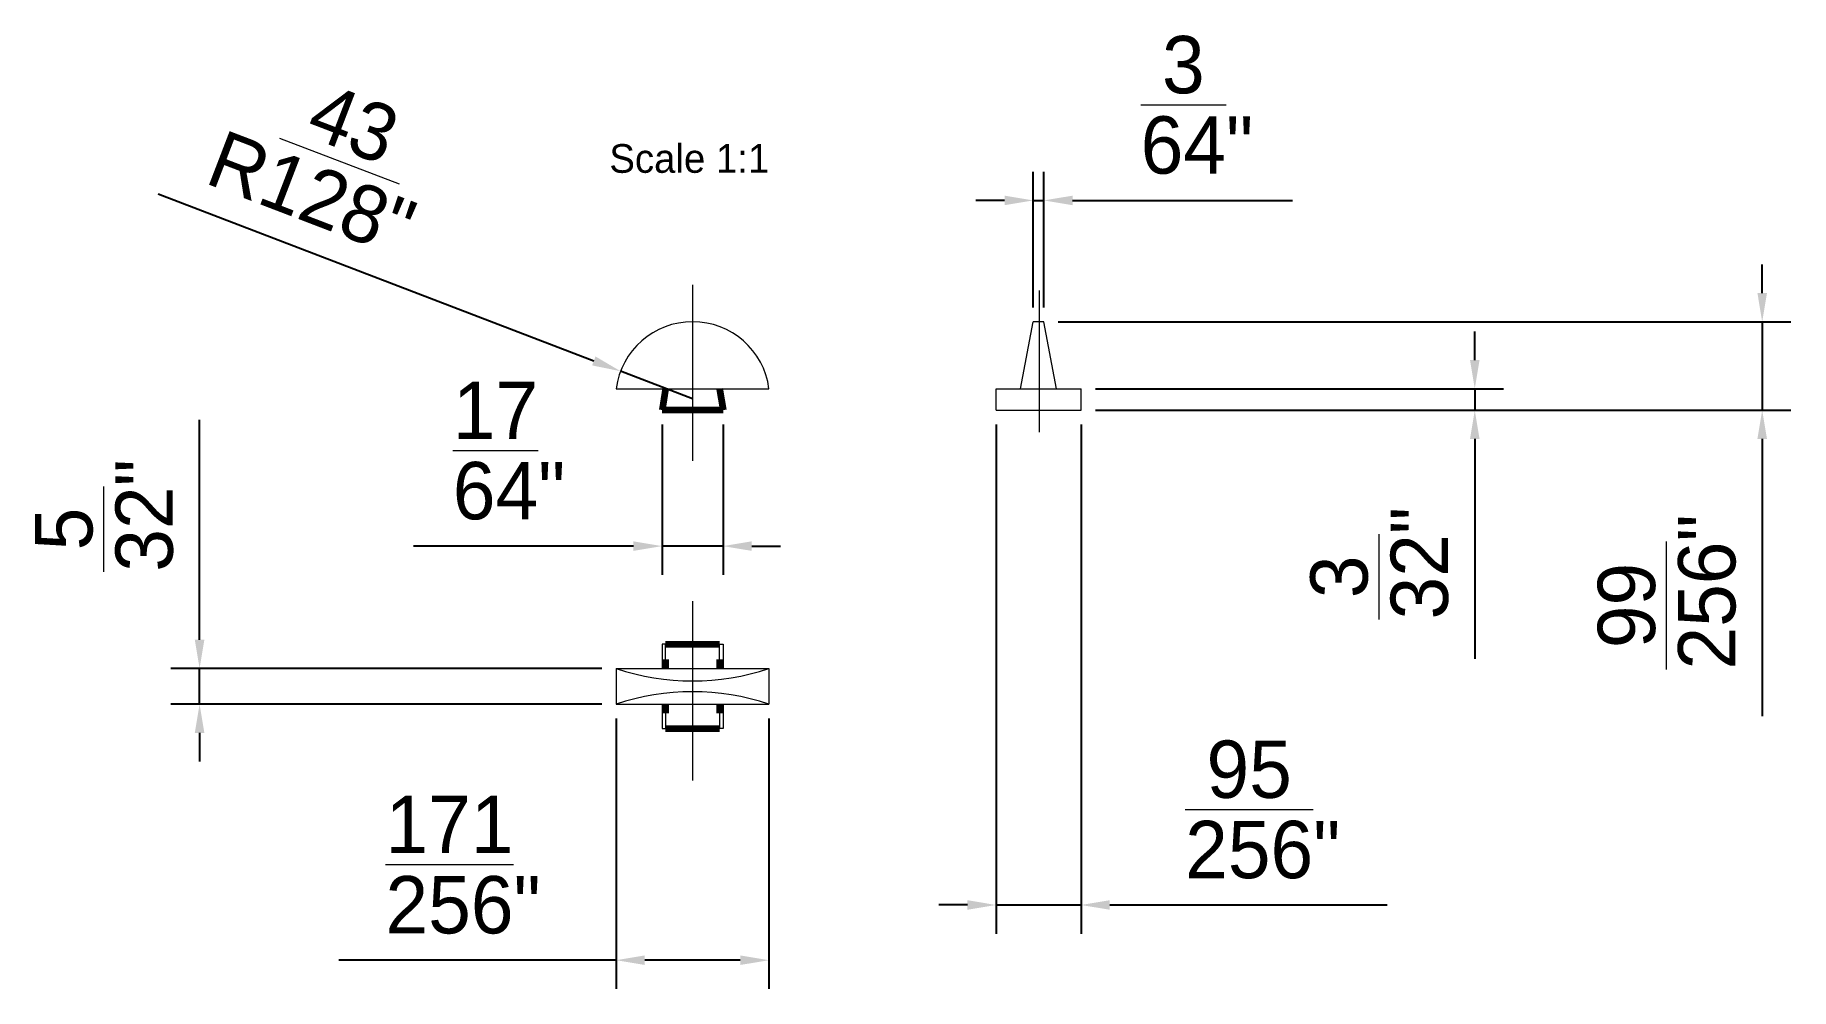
# Model space of a CAD drawing. Header units: millimetres. Extents: x 6.13 to 13.78, y -2.32 to 1.84.
import ezdxf

# ---------------------------------------------------------------- set-up
doc = ezdxf.new("R2010")
doc.units = ezdxf.units.MM
doc.header["$LTSCALE"] = 0.1
doc.linetypes.add('ACAD_ISO10W100', pattern=[18, 12, -3, 0, -3])
doc.dimstyles.new('ISO-25', dxfattribs={"dimtxt": 0.25, "dimasz": 0.125, "dimexe": 0.125, "dimexo": 0.0625, "dimgap": 0.125, "dimtad": 1, "dimdec": 8, "dimlunit": 4, "dimtxsty": 'Standard', "dimcen": 2.5, "dimadec": 0, "dimazin": 0, "dimtfac": 1, "dimtdec": 8, "dimtmove": 0, "dimatfit": 3, "dimfxl": 0, "dimarcsym": 0})

# ---------------------------------------------------------------- blocks, each defined once
blk = doc.blocks.new('*D19')
at = {"color": 0, "lineweight": -2}
for p, q in [((8.8594, 0.1406), (8.8594, -0.5139)), ((9.125, 0.1406), (9.125, -0.5139)), ((8.7344, -0.3889), (7.776, -0.3889)), ((9.125, -0.3889), (8.8594, -0.3889)), ((9.25, -0.3889), (9.375, -0.3889))]:
    blk.add_line(p, q, dxfattribs=at)
at = {"color": 0, "lineweight": 15}
for points in [[(8.7344, -0.3681), (8.7344, -0.4097), (8.8594, -0.3889)], [(9.25, -0.3681), (9.25, -0.4097), (9.125, -0.3889)]]:
    blk.add_solid(points, dxfattribs=at)
at = {"layer": 'Defpoints', "color": 0, "lineweight": 15}
for p in [(8.8594, 0.2031), (9.125, 0.2031), (8.8594, -0.3889)]:
    blk.add_point(p, dxfattribs=at)
at = {"color": 0, "lineweight": 15, "insert": (8.1927, 0.0278), "char_height": 0.25, "attachment_point": 5}
blk.add_mtext('{\\H1.000000x;\\S17/64;}"', dxfattribs=at)
blk = doc.blocks.new('*D20')
at = {"color": 0, "lineweight": -2}
for p, q in [((8.6591, -1.1406), (8.6591, -2.3185)), ((9.3252, -1.1406), (9.3252, -2.3185)), ((8.6591, -2.1935), (7.4508, -2.1935)), ((9.2002, -2.1935), (8.7841, -2.1935))]:
    blk.add_line(p, q, dxfattribs=at)
at = {"color": 0, "lineweight": 15}
for points in [[(8.7841, -2.1727), (8.7841, -2.2143), (8.6591, -2.1935)], [(9.2002, -2.1727), (9.2002, -2.2143), (9.3252, -2.1935)]]:
    blk.add_solid(points, dxfattribs=at)
at = {"layer": 'Defpoints', "color": 0, "lineweight": 15}
for p in [(8.6591, -1.0781), (9.3252, -1.0781), (8.6591, -2.1935)]:
    blk.add_point(p, dxfattribs=at)
at = {"color": 0, "lineweight": 15, "insert": (7.9925, -1.7768), "char_height": 0.25, "attachment_point": 5}
blk.add_mtext('{\\H1.000000x;\\S171/256;}"', dxfattribs=at)
blk = doc.blocks.new('*D22')
at = {"color": 0, "lineweight": -2}
for p, q in [((10.3148, 0.1406), (10.3148, -2.0779)), ((10.6852, 0.1406), (10.6852, -2.0779)), ((10.1898, -1.9529), (10.0648, -1.9529)), ((10.3148, -1.9529), (10.6852, -1.9529)), ((10.8102, -1.9529), (12.0186, -1.9529))]:
    blk.add_line(p, q, dxfattribs=at)
at = {"color": 0, "lineweight": 15}
for points in [[(10.1898, -1.932), (10.1898, -1.9737), (10.3148, -1.9529)], [(10.8102, -1.932), (10.8102, -1.9737), (10.6852, -1.9529)]]:
    blk.add_solid(points, dxfattribs=at)
at = {"layer": 'Defpoints', "color": 0, "lineweight": 15}
for p in [(10.3148, 0.2031), (10.6852, 0.2031), (10.6852, -1.9529)]:
    blk.add_point(p, dxfattribs=at)
at = {"color": 0, "lineweight": 15, "insert": (11.4769, -1.5362), "char_height": 0.25, "attachment_point": 5}
blk.add_mtext('{\\H1.000000x;\\S95/256;}"', dxfattribs=at)
blk = doc.blocks.new('*D23')
at = {"color": 0, "lineweight": -2}
for p, q in [((10.4766, 0.6514), (10.4766, 1.2425)), ((10.5234, 0.6514), (10.5234, 1.2425)), ((10.3516, 1.1175), (10.2266, 1.1175)), ((10.4766, 1.1175), (10.5234, 1.1175)), ((10.6484, 1.1175), (11.6068, 1.1175))]:
    blk.add_line(p, q, dxfattribs=at)
at = {"color": 0, "lineweight": 15}
for points in [[(10.3516, 1.1383), (10.3516, 1.0966), (10.4766, 1.1175)], [(10.6484, 1.1383), (10.6484, 1.0966), (10.5234, 1.1175)]]:
    blk.add_solid(points, dxfattribs=at)
at = {"layer": 'Defpoints', "color": 0, "lineweight": 15}
for p in [(10.5234, 1.1175), (10.4766, 0.5889), (10.5234, 0.5889)]:
    blk.add_point(p, dxfattribs=at)
at = {"color": 0, "lineweight": 15, "insert": (11.1901, 1.5341), "char_height": 0.25, "attachment_point": 5}
blk.add_mtext('{\\H1.000000x;\\S3/64;}"', dxfattribs=at)
blk = doc.blocks.new('*D24')
at = {"color": 0, "lineweight": -2}
for p, q in [((6.663, 1.1463), (8.5618, 0.418)), ((8.9922, 0.2529), (8.6785, 0.3732))]:
    blk.add_line(p, q, dxfattribs=at)
at = {"color": 0, "lineweight": 15}
blk.add_solid([(8.5693, 0.4374), (8.5544, 0.3985), (8.6785, 0.3732)], dxfattribs=at)
at = {"layer": 'Defpoints', "color": 0, "lineweight": 15}
for p in [(8.6785, 0.3732), (8.9922, 0.2529)]:
    blk.add_point(p, dxfattribs=at)
at = {"color": 0, "lineweight": 15, "insert": (7.3958, 1.3115), "char_height": 0.25, "attachment_point": 5, "rotation": 339.01583}
blk.add_mtext('R{\\H1.000000x;\\S43/128;}"', dxfattribs=at)
blk = doc.blocks.new('*D25')
at = {"color": 0, "lineweight": -2}
for p, q in [((12.4006, 0.4219), (12.4006, 0.5469)), ((10.7477, 0.2969), (12.5256, 0.2969)), ((12.4006, 0.2969), (12.4006, 0.2031)), ((10.7477, 0.2031), (12.5256, 0.2031)), ((12.4006, 0.0781), (12.4006, -0.8802))]:
    blk.add_line(p, q, dxfattribs=at)
at = {"color": 0, "lineweight": 15}
for points in [[(12.3798, 0.4219), (12.4215, 0.4219), (12.4006, 0.2969)], [(12.3798, 0.0781), (12.4215, 0.0781), (12.4006, 0.2031)]]:
    blk.add_solid(points, dxfattribs=at)
at = {"layer": 'Defpoints', "color": 0, "lineweight": 15}
for p in [(10.6852, 0.2969), (10.6852, 0.2031), (12.4006, 0.2031)]:
    blk.add_point(p, dxfattribs=at)
at = {"color": 0, "lineweight": 15, "insert": (11.984, -0.4635), "char_height": 0.25, "attachment_point": 5, "rotation": 90}
blk.add_mtext('{\\H1.000000x;\\S3/32;}"', dxfattribs=at)
blk = doc.blocks.new('*D26')
at = {"color": 0, "lineweight": -2}
for p, q in [((13.653, 0.7139), (13.653, 0.8389)), ((10.5859, 0.5889), (13.778, 0.5889)), ((13.653, 0.5889), (13.653, 0.2031)), ((10.7477, 0.2031), (13.778, 0.2031)), ((13.653, 0.0781), (13.653, -1.1302))]:
    blk.add_line(p, q, dxfattribs=at)
at = {"color": 0, "lineweight": 15}
for points in [[(13.6322, 0.7139), (13.6738, 0.7139), (13.653, 0.5889)], [(13.6322, 0.0781), (13.6738, 0.0781), (13.653, 0.2031)]]:
    blk.add_solid(points, dxfattribs=at)
at = {"layer": 'Defpoints', "color": 0, "lineweight": 15}
for p in [(10.5234, 0.5889), (10.6852, 0.2031), (13.653, 0.2031)]:
    blk.add_point(p, dxfattribs=at)
at = {"color": 0, "lineweight": 15, "insert": (13.2363, -0.5885), "char_height": 0.25, "attachment_point": 5, "rotation": 90}
blk.add_mtext('{\\H1.000000x;\\S99/256;}"', dxfattribs=at)
blk = doc.blocks.new('*D27')
at = {"color": 0, "lineweight": -2}
for p, q in [((6.8442, -0.7969), (6.8442, 0.1615)), ((8.5966, -0.9219), (6.7192, -0.9219)), ((6.8442, -1.0781), (6.8442, -0.9219)), ((8.5966, -1.0781), (6.7192, -1.0781)), ((6.8442, -1.2031), (6.8442, -1.3281))]:
    blk.add_line(p, q, dxfattribs=at)
at = {"color": 0, "lineweight": 15}
for points in [[(6.8233, -0.7969), (6.865, -0.7969), (6.8442, -0.9219)], [(6.8233, -1.2031), (6.865, -1.2031), (6.8442, -1.0781)]]:
    blk.add_solid(points, dxfattribs=at)
at = {"layer": 'Defpoints', "color": 0, "lineweight": 15}
for p in [(6.8442, -0.9219), (8.6591, -0.9219), (8.6591, -1.0781)]:
    blk.add_point(p, dxfattribs=at)
at = {"color": 0, "lineweight": 15, "insert": (6.4275, -0.2552), "char_height": 0.25, "attachment_point": 5, "rotation": 90}
blk.add_mtext('{\\H1.000000x;\\S5/32;}"', dxfattribs=at)

msp = doc.modelspace()

# ---------------------------------------------------------------- linework, layer by layer
at = {"color": 1, "linetype": 'ACAD_ISO10W100', "lineweight": 15}
for p, q in [((8.9921875, 0.74925381), (8.9921875, -0.01744866)), ((10.50214313, 0.72544947), (10.50214313, 0.1069736)), ((8.9921875, -0.62873846), (8.9921875, -1.41098222))]:
    msp.add_line(p, q, dxfattribs=at)
at = {"lineweight": 15}
for p, q in [((10.421875, 0.296875), (10.4765625, 0.58886719)), ((10.5234375, 0.58886719), (10.4765625, 0.58886719)), ((10.578125, 0.296875), (10.5234375, 0.58886719)), ((8.65913673, 0.296875), (9.32523827, 0.296875)), ((10.31477557, 0.203125), (10.31477557, 0.296875)), ((10.31477557, 0.296875), (10.68522443, 0.296875)), ((10.68522443, 0.203125), (10.68522443, 0.296875)), ((10.31477557, 0.203125), (10.68522443, 0.203125)), ((8.875, -0.81640625), (8.859375, -0.81640625)), ((8.859375, -0.81640625), (8.859375, -0.921875)), ((8.875, -0.8828125), (8.875, -0.81640625)), ((9.109375, -0.8828125), (9.109375, -0.81640625)), ((9.109375, -0.81640625), (9.125, -0.81640625)), ((9.125, -0.81640625), (9.125, -0.921875)), ((8.65913673, -0.921875), (8.65913673, -1.078125)), ((8.65913673, -0.921875), (9.32523827, -0.921875)), ((9.32523827, -0.921875), (9.32523827, -1.078125)), ((8.65913673, -1.078125), (9.32523827, -1.078125)), ((8.859375, -1.078125), (8.859375, -1.18359375)), ((8.875, -1.1171875), (8.875, -1.18359375)), ((9.109375, -1.1171875), (9.109375, -1.18359375)), ((9.125, -1.078125), (9.125, -1.18359375)), ((8.859375, -1.18359375), (8.875, -1.18359375)), ((9.125, -1.18359375), (9.109375, -1.18359375))]:
    msp.add_line(p, q, dxfattribs=at)
at = {"color": 7, "lineweight": 100}
for p, q in [((8.875, 0.296875), (8.859375, 0.203125)), ((9.109375, 0.296875), (9.125, 0.203125)), ((9.125, 0.203125), (8.859375, 0.203125)), ((8.875, -0.81640625), (9.109375, -0.81640625)), ((8.875, -0.8828125), (8.875, -0.921875)), ((9.109375, -0.8828125), (9.109375, -0.921875)), ((8.875, -1.078125), (8.875, -1.1171875)), ((9.109375, -1.078125), (9.109375, -1.1171875)), ((8.875, -1.18359375), (9.109375, -1.18359375))]:
    msp.add_line(p, q, dxfattribs=at)
at = {"lineweight": 15}
for centre, radius, start, end in [((8.9921875, 0.25292969), 0.3359375, 7.516630094, 172.483369906), ((8.9921875, 0.06493269), 1.04149519, 251.350295872, 288.649704128), ((8.9921875, -2.06493269), 1.04149519, 71.350295872, 108.649704128)]:
    msp.add_arc(centre, radius, start, end, dxfattribs=at)

# ---------------------------------------------------------------- texts
at = {"color": 1, "linetype": 'ACAD_ISO10W100', "lineweight": 15}
msp.add_text('Scale 1:1    ', height=0.125, dxfattribs=at).set_placement((8.62957773, 1.23781375))

# ---------------------------------------------------------------- dimensions: what is measured, and where the dimension line sits
at = {"lineweight": 15}
for base, p1, p2, picture, middle in [((10.5234375, 1.11747487), (10.4765625, 0.58886719), (10.5234375, 0.58886719), '*D23', (11.19010417, 1.53414153)), ((8.859375, -0.38889162), (9.125, 0.203125), (8.859375, 0.203125), '*D19', (8.19270833, 0.02777504)), ((10.685224433, -1.952865838), (10.314775567, 0.203125), (10.685224433, 0.203125), '*D22', (11.4768911, -1.536199171)), ((8.659136733, -2.193501195), (9.325238267, -1.078125), (8.659136733, -1.078125), '*D20', (7.992470066, -1.776834528))]:
    dim = msp.add_linear_dim(base=base, p1=p1, p2=p2, dimstyle='ISO-25', dxfattribs=at)
    dim.commit()
    dim.dimension.update_dxf_attribs({"geometry": picture, "text_midpoint": middle})
dim = msp.add_radius_dim(center=(8.9921875, 0.25292969), mpoint=(8.67852958, 0.37323229), dimstyle='ISO-25', dxfattribs=at)
dim.commit()
dim.dimension.update_dxf_attribs({"geometry": '*D24', "text_midpoint": (7.24658695, 0.9224498), "dimtype": 164})
for base, p1, p2, picture, middle in [((13.65300204, 0.203125), (10.5234375, 0.58886719), (10.68522443, 0.203125), '*D26', (13.23633537, -0.58854167)), ((12.40062365, 0.203125), (10.68522443, 0.296875), (10.68522443, 0.203125), '*D25', (11.98395699, -0.46354167)), ((6.84415657, -0.921875), (8.65913673, -1.078125), (8.65913673, -0.921875), '*D27', (6.4274899, -0.25520833))]:
    dim = msp.add_linear_dim(base=base, p1=p1, p2=p2, angle=90, dimstyle='ISO-25', dxfattribs=at)
    dim.commit()
    dim.dimension.update_dxf_attribs({"geometry": picture, "text_midpoint": middle})

doc.saveas('drawing.dxf')
